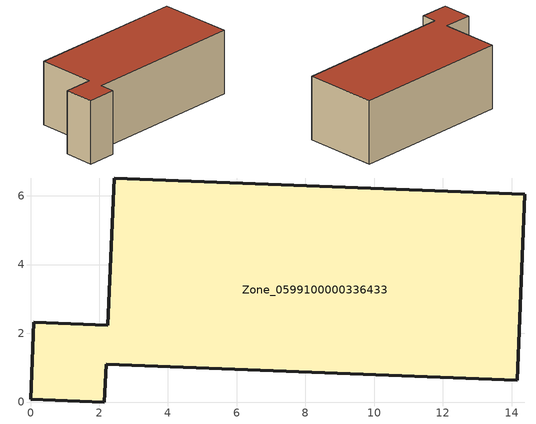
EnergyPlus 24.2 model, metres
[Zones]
Zone_0599100000336433
 floor ground (C_G): 2.2,1.1 2.15,0 0,0.09 0.1,2.32 2.25,2.23 2.43,6.52 14.39,6.05 14.17,0.63 z1.54
 wall outside (C_F): 2.25,2.23 0.1,2.32 0,0.09 2.15,0 2.2,1.1 14.17,0.63 14.39,6.05 2.43,6.52 2.25,2.23 z1.54:6.31
 roof outside (C_R): 14.39,6.05 2.43,6.52 2.25,2.23 0.1,2.32 0,0.09 2.15,0 2.2,1.1 14.17,0.63 z6.31
[BUILDING]
Pand.0599100000336433: North Axis=0; Terrain=City; Loads Convergence Tolerance Value=0.04; Temperature Convergence Tolerance Value=0.4; Solar Distribution=FullExterior; Maximum Number of Warmup Days=25; Minimum Number of Warmup Days=1
[Site:Location]
Rotterdam.The.Hague.AP_ZH_NLD Design_Conditions: Latitude=51.96; Longitude=4.45; Time Zone=1; Elevation=-4.5
[SITE:GROUNDTEMPERATURE:BUILDINGSURFACE]
18, 18, 18, 18, 18, 18, 18, 18, 18, 18, 18, 18
[MATERIAL] Thermal Absorptance=0.9; Solar Absorptance=0.7; Visible Absorptance=0.7
Name | Roughness | Thickness | Conductivity | Density | Specific Heat
G.TI.1975-1991 | MediumSmooth | 0.15 | 0.288461 | 540 | 1210
F.TI.1975-1991 | Rough | 0.3 | 0.230769 | 1920 | 840
R.TI.1975-1991 | MediumRough | 0.2 | 0.153846 | 1500 | 1000
[CONSTRUCTION]
C_G: G.TI.1975-1991
C_F: F.TI.1975-1991
C_R: R.TI.1975-1991
[ZONE]
Zone_0599100000336433: Type=1; Multiplier=1; Ceiling Height=Autocalculate; Volume=Autocalculate; Floor Area=autocalculate; Part of Total Floor Area=Yes
[ZONEINFILTRATION:DESIGNFLOWRATE]
Infil_Zone_0599100000336433: Zone or ZoneList or Space or SpaceList=Zone_0599100000336433; Schedule=AlwaysOn; Design Flow Rate Calculation Method=Flow/Area; Flow Rate per Floor Area=0.003; Constant Term Coefficient=1; Temperature Term Coefficient=0; Velocity Term Coefficient=0; Velocity Squared Term Coefficient=0
[HVACTEMPLATE:ZONE:IDEALLOADSAIRSYSTEM]
Zone_0599100000336433: Maximum Heating Supply Air Temperature=50; Minimum Cooling Supply Air Temperature=13; Maximum Heating Supply Air Humidity Ratio=0.0156; Minimum Cooling Supply Air Humidity Ratio=0.0077; Heating Limit=NoLimit; Cooling Limit=NoLimit; Dehumidification Control Type=ConstantSensibleHeatRatio; Cooling Sensible Heat Ratio=0.7; Dehumidification Setpoint=60; Humidification Control Type=None; Humidification Setpoint=30; Outdoor Air Method=None; Outdoor Air Flow Rate per Person=0.00944; Outdoor Air Flow Rate per Zone Floor Area=0; Outdoor Air Flow Rate per Zone=0; Demand Controlled Ventilation Type=None; Outdoor Air Economizer Type=NoEconomizer; Heat Recovery Type=None; Sensible Heat Recovery Effectiveness=0.7; Latent Heat Recovery Effectiveness=0.65
[ZONECONTROL:THERMOSTAT]
ThermostatControl_Zone_0599100000336433: Zone or ZoneList=Zone_0599100000336433; Control Type Schedule=DualSetpointControlType; Control 1=Thermostat_Zone_0599100000336433; Temperature Difference Between Cutout And Setpoint=0
[THERMOSTATSETPOINT:DUALSETPOINT]
Thermostat_Zone_0599100000336433: Heating Setpoint Temperature Schedule=HeatingSetpoint_Zone_0599100000336433; Cooling Setpoint Temperature Schedule=CoolingSetpoint_Zone_0599100000336433
[SCHEDULE:COMPACT]
HeatingSetpoint_Zone_0599100000336433: Through: 12/31, For: AllDays, Until: 24:00, 21
CoolingSetpoint_Zone_0599100000336433: Through: 12/31, For: AllDays, Until: 24:00, 24
DualSetpointControlType: Through: 12/31, For: AllDays, Until: 24:00, 4
AlwaysOn: Through: 12/31, For: AllDays, Until: 24:00, 1
